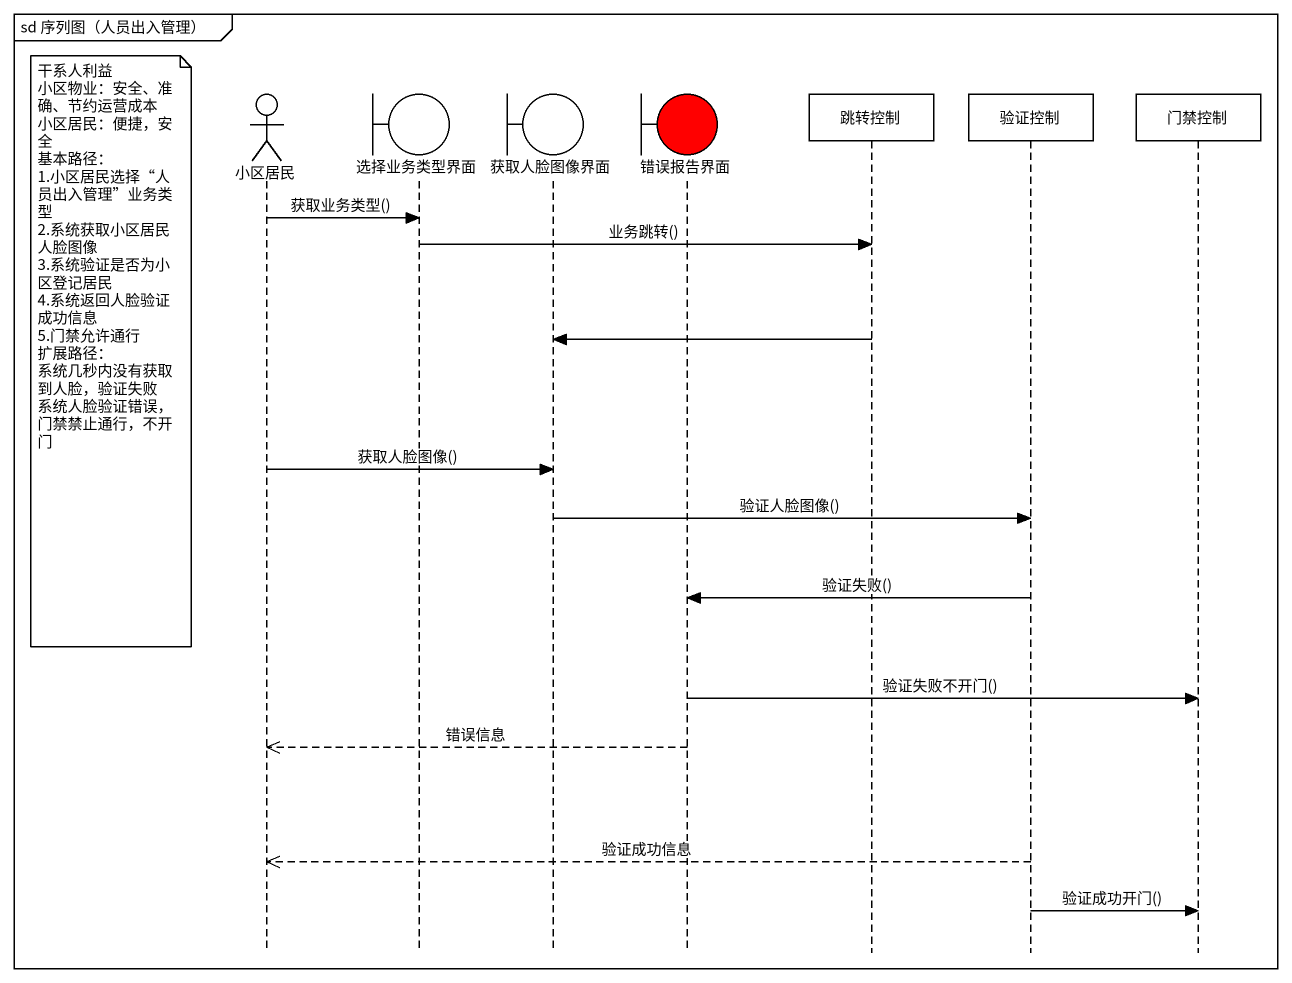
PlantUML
@startuml
mainframe sd 序列图（人员出入管理）
hide footbox
actor 小区居民
boundary 选择业务类型界面
boundary 获取人脸图像界面
boundary 错误报告界面 #FF0000
participant 跳转控制
participant 验证控制
participant 门禁控制

小区居民 -> 选择业务类型界面 : 获取业务类型()
选择业务类型界面 -> 跳转控制 : 业务跳转()
跳转控制 -> 获取人脸图像界面
note left of 小区居民
  干系人利益
  小区物业：安全、准确、节约运营成本
  小区居民：便捷，安全
  基本路径：
  1.小区居民选择“人员出入管理”业务类型
  2.系统获取小区居民人脸图像
  3.系统验证是否为小区登记居民
  4.系统返回人脸验证成功信息
  5.门禁允许通行
  扩展路径：
  系统几秒内没有获取到人脸，验证失败
  系统人脸验证错误，门禁禁止通行，不开门
end note
小区居民 -> 获取人脸图像界面 : 获取人脸图像()
获取人脸图像界面 -> 验证控制 : 验证人脸图像()
验证控制 -> 错误报告界面 : 验证失败()
错误报告界面 -> 门禁控制 : 验证失败不开门()
错误报告界面 -->> 小区居民 : 错误信息
验证控制 -->> 小区居民 : 验证成功信息
验证控制 -> 门禁控制 : 验证成功开门()
@enduml
